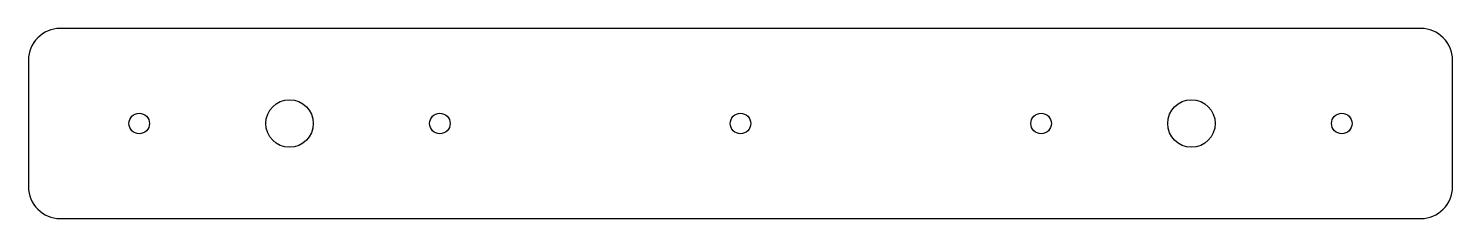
# Model space of a CAD drawing. Header units: millimetres. Extents: x -45 to 45, y -6 to 6.
import ezdxf

# ---------------------------------------------------------------- set-up
doc = ezdxf.new("R2010")
doc.units = ezdxf.units.MM

msp = doc.modelspace()

# ---------------------------------------------------------------- linework, layer by layer
msp.add_lwpolyline([(-45, 4), (-45, -4, 0.414214), (-43, -6), (43, -6, 0.414214), (45, -4), (45, 4, 0.414214), (43, 6), (-43, 6, 0.414214)], format="xyb", close=True)
for centre, radius in [((-28.5, 0), 1.5), ((28.5, 0), 1.5), ((-38, 0), 0.65), ((-19, 0), 0.65), ((0, 0), 0.65), ((19, 0), 0.65), ((38, 0), 0.65)]:
    msp.add_circle(centre, radius)

doc.saveas('drawing.dxf')
